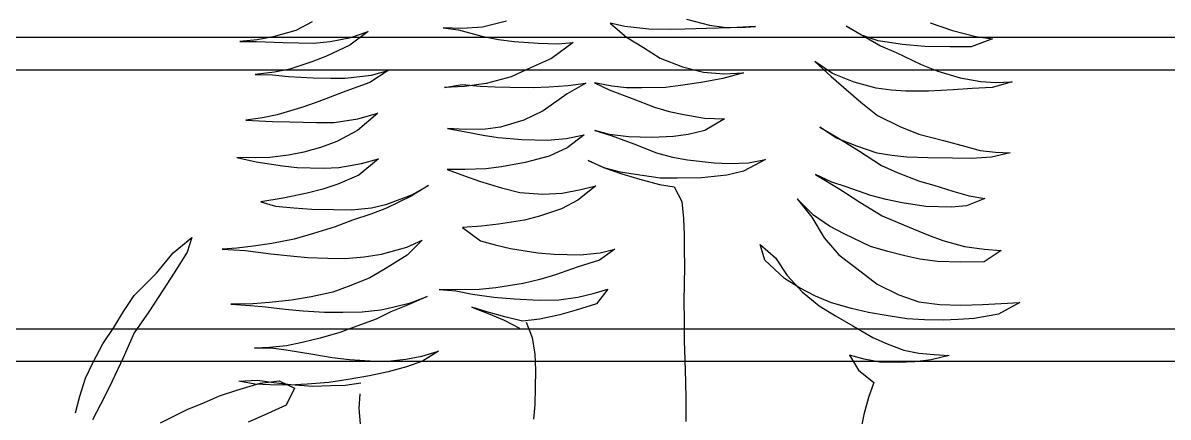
# Model space of a CAD drawing. Header units: metres. Extents: x -58 to 722, y -1100 to 345.
# Drawn here: x 31.6033 to 31.9576, y -17.2785 to -17.1567 of the extents above; entities that cross this region are included whole.
import ezdxf

# ---------------------------------------------------------------- set-up
doc = ezdxf.new("R2010")
doc.units = ezdxf.units.M
doc.header["$MEASUREMENT"] = 0
doc.layers.add('FSR_ARQ_005VEGETACION', color=64, linetype='Continuous')
doc.layers.add('FSR_ARQ_29PERFILES ACERO', color=143, linetype='Continuous')

# ---------------------------------------------------------------- blocks, each defined once
blk = doc.blocks.new('arbustos 01')
at = {"layer": 'FSR_ARQ_005VEGETACION', "color": 103}
for p, q in [((188.4729, -31.74544), (188.46528, -31.74805)), ((188.55668, -31.74418), (188.54882, -31.7462)), ((188.58288, -31.7455), (188.57732, -31.75036)), ((188.57787, -31.74664), (188.58288, -31.7455)), ((188.61861, -31.7449), (188.62677, -31.74694)), ((188.68532, -31.74507), (188.69097, -31.7481)), ((188.46528, -31.74805), (188.45718, -31.75008)), ((188.49079, -31.75165), (188.4965, -31.74966)), ((188.50184, -31.7466), (188.49496, -31.75052)), ((188.4965, -31.74966), (188.50184, -31.7466)), ((188.53807, -31.74706), (188.53292, -31.74666)), ((188.53292, -31.74666), (188.54154, -31.74714)), ((188.5438, -31.74687), (188.53807, -31.74706)), ((188.54154, -31.74714), (188.54979, -31.74738)), ((188.54882, -31.7462), (188.5438, -31.74687)), ((188.54979, -31.74738), (188.5572, -31.74764)), ((188.5572, -31.74764), (188.56234, -31.74769)), ((188.56234, -31.74769), (188.56963, -31.74759)), ((188.56963, -31.74759), (188.57787, -31.74664)), ((188.62677, -31.74694), (188.63382, -31.74732)), ((188.63503, -31.74778), (188.62705, -31.75004)), ((188.63382, -31.74732), (188.64028, -31.74711)), ((188.64028, -31.74711), (188.63503, -31.74778)), ((188.67212, -31.7505), (188.66612, -31.74843)), ((188.66612, -31.74843), (188.67239, -31.75313)), ((188.69097, -31.7481), (188.69877, -31.75026)), ((188.45718, -31.75008), (188.45145, -31.75087)), ((188.45145, -31.75087), (188.45878, -31.75364)), ((188.45878, -31.75364), (188.46608, -31.75366)), ((188.46608, -31.75366), (188.4748, -31.75354)), ((188.4748, -31.75354), (188.48244, -31.75284)), ((188.48244, -31.75284), (188.49079, -31.75165)), ((188.48998, -31.75334), (188.48463, -31.75556)), ((188.49496, -31.75052), (188.48998, -31.75334)), ((188.57732, -31.75036), (188.57151, -31.7539)), ((188.60078, -31.75267), (188.59564, -31.75214)), ((188.59564, -31.75214), (188.60312, -31.75766)), ((188.60771, -31.75245), (188.60078, -31.75267)), ((188.61595, -31.75186), (188.60771, -31.75245)), ((188.62132, -31.75119), (188.61595, -31.75186)), ((188.62705, -31.75004), (188.62132, -31.75119)), ((188.67919, -31.75184), (188.67212, -31.7505)), ((188.67239, -31.75313), (188.68045, -31.75685)), ((188.68494, -31.75236), (188.67919, -31.75184)), ((188.68996, -31.75229), (188.68494, -31.75236)), ((188.69533, -31.75222), (188.68996, -31.75229)), ((188.70465, -31.75186), (188.69533, -31.75222)), ((188.69877, -31.75026), (188.70429, -31.75126)), ((188.70429, -31.75126), (188.71027, -31.75178)), ((188.71027, -31.75178), (188.70465, -31.75186)), ((188.48463, -31.75556), (188.47596, -31.75974)), ((188.56571, -31.75757), (188.5581, -31.76054)), ((188.57151, -31.7539), (188.56571, -31.75757)), ((188.60312, -31.75766), (188.61034, -31.76091)), ((188.68045, -31.75685), (188.6855, -31.75881)), ((188.47596, -31.75974), (188.47025, -31.76197)), ((188.50648, -31.76279), (188.51253, -31.75865)), ((188.51253, -31.75865), (188.50698, -31.76386)), ((188.5581, -31.76054), (188.55083, -31.76231)), ((188.61034, -31.76091), (188.61696, -31.76392)), ((188.6855, -31.75881), (188.69307, -31.76134)), ((188.69307, -31.76134), (188.69834, -31.76234)), ((188.45548, -31.76552), (188.45046, -31.76595)), ((188.46263, -31.76435), (188.45548, -31.76552)), ((188.47025, -31.76197), (188.46263, -31.76435)), ((188.49899, -31.76577), (188.50648, -31.76279)), ((188.50698, -31.76386), (188.50178, -31.76836)), ((188.5439, -31.76288), (188.53708, -31.76262)), ((188.53708, -31.76262), (188.54416, -31.76455)), ((188.55083, -31.76231), (188.5439, -31.76288)), ((188.54416, -31.76455), (188.55159, -31.76589)), ((188.61696, -31.76392), (188.62559, -31.7662)), ((188.665, -31.76339), (188.65924, -31.7618)), ((188.65924, -31.7618), (188.66552, -31.76589)), ((188.67398, -31.76447), (188.665, -31.76339)), ((188.679, -31.7644), (188.67398, -31.76447)), ((188.68498, -31.76432), (188.679, -31.7644)), ((188.69346, -31.76384), (188.68498, -31.76432)), ((188.69895, -31.76329), (188.69346, -31.76384)), ((188.69834, -31.76234), (188.70493, -31.76321)), ((188.70493, -31.76321), (188.69895, -31.76329)), ((188.45046, -31.76595), (188.44472, -31.76567)), ((188.44472, -31.76567), (188.45156, -31.7676)), ((188.45156, -31.7676), (188.4585, -31.76799)), ((188.4585, -31.76799), (188.46496, -31.76838)), ((188.46496, -31.76838), (188.47345, -31.76886)), ((188.47345, -31.76886), (188.48134, -31.76887)), ((188.48134, -31.76887), (188.48636, -31.76857)), ((188.48636, -31.76857), (188.49149, -31.7679)), ((188.49149, -31.7679), (188.49899, -31.76577)), ((188.50178, -31.76836), (188.4967, -31.77261)), ((188.55159, -31.76589), (188.55878, -31.76699)), ((188.55878, -31.76699), (188.56393, -31.76763)), ((188.56393, -31.76763), (188.57206, -31.76776)), ((188.57206, -31.76776), (188.57732, -31.76769)), ((188.58331, -31.76845), (188.57534, -31.77142)), ((188.57732, -31.76769), (188.58233, -31.76714)), ((188.58233, -31.76714), (188.58829, -31.76599)), ((188.58829, -31.76599), (188.58331, -31.76845)), ((188.59739, -31.76694), (188.59128, -31.76619)), ((188.59128, -31.76619), (188.59767, -31.7698)), ((188.60397, -31.76745), (188.59739, -31.76694)), ((188.60935, -31.76761), (188.60397, -31.76745)), ((188.61736, -31.76751), (188.60935, -31.76761)), ((188.6225, -31.76744), (188.61736, -31.76751)), ((188.62764, -31.76713), (188.6225, -31.76744)), ((188.62559, -31.7662), (188.63302, -31.76729)), ((188.63385, -31.76656), (188.62764, -31.76713)), ((188.63302, -31.76729), (188.63984, -31.76768)), ((188.63984, -31.76768), (188.63385, -31.76656)), ((188.66552, -31.76589), (188.6738, -31.76889)), ((188.6738, -31.76889), (188.68306, -31.77247)), ((188.4967, -31.77261), (188.49102, -31.77723)), ((188.57534, -31.77142), (188.56773, -31.7744)), ((188.59767, -31.7698), (188.606, -31.77567)), ((188.68306, -31.77247), (188.68822, -31.77431)), ((188.49102, -31.77723), (188.4833, -31.78104)), ((188.5576, -31.77692), (188.55044, -31.7781)), ((188.56261, -31.7759), (188.5576, -31.77692)), ((188.56773, -31.7744), (188.56261, -31.7759)), ((188.606, -31.77567), (188.61261, -31.77881)), ((188.66963, -31.77839), (188.66279, -31.77645)), ((188.66279, -31.77645), (188.6698, -31.78233)), ((188.68822, -31.77431), (188.69735, -31.77706)), ((188.69735, -31.77706), (188.70238, -31.77807)), ((188.4833, -31.78104), (188.47676, -31.78364)), ((188.50511, -31.78505), (188.5108, -31.78126)), ((188.5108, -31.78126), (188.50558, -31.78432)), ((188.55044, -31.7781), (188.54364, -31.77843)), ((188.54364, -31.77843), (188.55038, -31.7824)), ((188.61261, -31.77881), (188.62066, -31.78121)), ((188.62066, -31.78121), (188.62581, -31.78197)), ((188.67777, -31.7796), (188.66963, -31.77839)), ((188.68387, -31.77963), (188.67777, -31.7796)), ((188.69307, -31.77939), (188.68387, -31.77963)), ((188.69905, -31.77931), (188.69307, -31.77939)), ((188.70813, -31.77882), (188.69905, -31.77931)), ((188.70238, -31.77807), (188.70813, -31.77882)), ((188.47676, -31.78364), (188.46831, -31.78579)), ((188.50558, -31.78432), (188.49752, -31.78922)), ((188.4981, -31.78777), (188.50511, -31.78505)), ((188.55038, -31.7824), (188.55614, -31.78376)), ((188.55614, -31.78376), (188.56117, -31.78441)), ((188.56117, -31.78441), (188.56859, -31.78478)), ((188.56859, -31.78478), (188.57659, -31.78456)), ((188.58256, -31.78412), (188.57483, -31.78697)), ((188.57659, -31.78456), (188.58316, -31.78375)), ((188.58816, -31.78237), (188.58256, -31.78412)), ((188.58316, -31.78375), (188.58816, -31.78237)), ((188.598, -31.7851), (188.59188, -31.78387)), ((188.59188, -31.78387), (188.59768, -31.78833)), ((188.60446, -31.78573), (188.598, -31.7851)), ((188.62142, -31.78478), (188.6133, -31.78549)), ((188.62655, -31.784), (188.62142, -31.78478)), ((188.62581, -31.78197), (188.63274, -31.782)), ((188.63311, -31.78271), (188.62655, -31.784)), ((188.63274, -31.782), (188.63883, -31.78168)), ((188.63883, -31.78168), (188.63311, -31.78271)), ((188.6698, -31.78233), (188.67691, -31.78618)), ((188.45568, -31.78919), (188.45043, -31.78985)), ((188.46068, -31.78792), (188.45568, -31.78919)), ((188.46831, -31.78579), (188.46068, -31.78792)), ((188.49108, -31.79014), (188.4981, -31.78777)), ((188.57483, -31.78697), (188.56698, -31.79007)), ((188.59768, -31.78833), (188.60394, -31.79124)), ((188.6133, -31.78549), (188.60446, -31.78573)), ((188.67691, -31.78618), (188.68255, -31.78826)), ((188.68255, -31.78826), (188.68819, -31.78985)), ((188.45043, -31.78985), (188.44541, -31.79004)), ((188.44541, -31.79004), (188.45189, -31.79151)), ((188.45189, -31.79151), (188.45871, -31.79201)), ((188.45871, -31.79201), (188.46528, -31.79192)), ((188.46528, -31.79192), (188.47377, -31.79181)), ((188.47377, -31.79181), (188.48094, -31.79159)), ((188.48094, -31.79159), (188.48607, -31.79092)), ((188.48607, -31.79092), (188.49108, -31.79014)), ((188.49752, -31.78922), (188.4897, -31.79434)), ((188.53535, -31.79348), (188.52948, -31.79237)), ((188.52948, -31.79237), (188.53706, -31.79633)), ((188.55638, -31.79248), (188.54719, -31.79344)), ((188.56151, -31.79157), (188.55638, -31.79248)), ((188.56698, -31.79007), (188.56151, -31.79157)), ((188.59045, -31.79273), (188.58487, -31.7952)), ((188.5851, -31.7952), (188.59045, -31.79273)), ((188.60394, -31.79124), (188.6121, -31.7934)), ((188.6684, -31.79371), (188.66252, -31.79211)), ((188.66252, -31.79211), (188.6693, -31.79776)), ((188.68819, -31.78985), (188.69347, -31.79086)), ((188.69347, -31.79086), (188.69993, -31.79161)), ((188.70462, -31.7931), (188.69555, -31.79454)), ((188.69993, -31.79161), (188.70496, -31.79178)), ((188.71129, -31.79169), (188.70462, -31.7931)), ((188.70496, -31.79178), (188.71129, -31.79169)), ((188.48423, -31.79681), (188.47662, -31.79978)), ((188.4897, -31.79434), (188.48423, -31.79681)), ((188.54193, -31.79375), (188.53535, -31.79348)), ((188.53706, -31.79633), (188.54282, -31.79769)), ((188.54719, -31.79344), (188.54193, -31.79375)), ((188.57426, -31.7975), (188.57939, -31.79671)), ((188.58487, -31.7952), (188.57892, -31.79731)), ((188.57939, -31.79671), (188.5851, -31.7952)), ((188.6121, -31.7934), (188.62024, -31.79484)), ((188.62024, -31.79484), (188.62563, -31.79548)), ((188.62563, -31.79548), (188.63293, -31.79574)), ((188.63293, -31.79574), (188.63891, -31.79578)), ((188.63891, -31.79578), (188.63296, -31.7979)), ((188.67619, -31.79504), (188.6684, -31.79371)), ((188.68146, -31.79532), (188.67619, -31.79504)), ((188.69054, -31.79508), (188.68146, -31.79532)), ((188.69555, -31.79454), (188.69054, -31.79508)), ((188.47662, -31.79978), (188.47162, -31.80116)), ((188.50175, -31.80171), (188.50675, -31.80009)), ((188.51234, -31.7975), (188.50392, -31.80252)), ((188.50675, -31.80009), (188.51234, -31.7975)), ((188.54282, -31.79769), (188.55156, -31.79864)), ((188.55156, -31.79864), (188.55993, -31.79877)), ((188.55993, -31.79877), (188.56579, -31.79869)), ((188.56594, -31.80096), (188.56093, -31.80174)), ((188.56579, -31.79869), (188.57426, -31.7975)), ((188.57272, -31.79907), (188.56594, -31.80096)), ((188.57892, -31.79731), (188.57272, -31.79907)), ((188.62784, -31.79976), (188.62022, -31.80201)), ((188.63296, -31.7979), (188.62784, -31.79976)), ((188.6693, -31.79776), (188.67651, -31.80077)), ((188.67651, -31.80077), (188.68167, -31.80249)), ((188.45948, -31.80479), (188.45411, -31.8057)), ((188.46507, -31.80316), (188.45948, -31.80479)), ((188.47162, -31.80116), (188.46507, -31.80316)), ((188.48807, -31.80608), (188.49331, -31.80469)), ((188.49331, -31.80469), (188.50175, -31.80171)), ((188.50392, -31.80252), (188.49704, -31.80703)), ((188.56093, -31.80174), (188.55825, -31.8068)), ((188.59298, -31.80262), (188.58782, -31.80138)), ((188.58782, -31.80138), (188.59398, -31.80631)), ((188.59945, -31.80385), (188.59298, -31.80262)), ((188.60603, -31.80424), (188.59945, -31.80385)), ((188.61403, -31.80365), (188.60603, -31.80424)), ((188.62022, -31.80201), (188.61403, -31.80365)), ((188.6511, -31.80446), (188.64532, -31.80131)), ((188.64532, -31.80131), (188.65134, -31.80494)), ((188.65975, -31.80769), (188.6511, -31.80446)), ((188.65134, -31.80494), (188.65977, -31.80901)), ((188.68167, -31.80249), (188.68707, -31.80386)), ((188.68707, -31.80386), (188.69534, -31.80566)), ((188.45411, -31.8057), (188.46048, -31.80825)), ((188.46048, -31.80825), (188.46563, -31.80866)), ((188.46563, -31.80866), (188.47435, -31.80842)), ((188.47435, -31.80842), (188.48258, -31.80723)), ((188.48258, -31.80723), (188.48807, -31.80608)), ((188.49704, -31.80703), (188.48946, -31.81168)), ((188.513, -31.81148), (188.51866, -31.80578)), ((188.51866, -31.80578), (188.51361, -31.81207)), ((188.55825, -31.8068), (188.55769, -31.81261)), ((188.59398, -31.80631), (188.59964, -31.80923)), ((188.66502, -31.80894), (188.65975, -31.80769)), ((188.69801, -31.80837), (188.69168, -31.80893)), ((188.69534, -31.80566), (188.70301, -31.80687)), ((188.70301, -31.80687), (188.69801, -31.80837)), ((188.48946, -31.81168), (188.48209, -31.81477)), ((188.50756, -31.81526), (188.513, -31.81148)), ((188.51361, -31.81207), (188.5094, -31.81918)), ((188.55769, -31.81261), (188.55752, -31.81819)), ((188.59964, -31.80923), (188.6072, -31.81175)), ((188.6072, -31.81175), (188.61236, -31.81312)), ((188.65977, -31.80901), (188.66517, -31.81109)), ((188.67185, -31.80956), (188.66502, -31.80894)), ((188.66517, -31.81109), (188.67154, -31.81315)), ((188.67806, -31.80948), (188.67185, -31.80956)), ((188.68547, -31.80938), (188.67806, -31.80948)), ((188.69168, -31.80893), (188.68547, -31.80938)), ((188.48209, -31.81477), (188.47353, -31.81835)), ((188.50245, -31.81784), (188.50756, -31.81526)), ((188.61236, -31.81312), (188.62135, -31.81455)), ((188.62135, -31.81455), (188.6271, -31.81519)), ((188.6271, -31.81519), (188.63368, -31.8157)), ((188.63368, -31.8157), (188.62752, -31.8202)), ((188.67154, -31.81315), (188.67743, -31.81546)), ((188.67743, -31.81546), (188.68487, -31.81775)), ((188.46853, -31.82009), (188.46115, -31.82222)), ((188.47353, -31.81835), (188.46853, -31.82009)), ((188.49342, -31.82214), (188.50245, -31.81784)), ((188.5094, -31.81918), (188.50434, -31.8251)), ((188.55752, -31.81819), (188.55746, -31.82327)), ((188.62752, -31.8202), (188.6224, -31.82159)), ((188.65277, -31.82237), (188.6476, -31.82005)), ((188.6476, -31.82005), (188.65269, -31.82512)), ((188.68487, -31.81775), (188.69159, -31.81969)), ((188.69159, -31.81969), (188.69926, -31.82114)), ((188.73313, -31.82432), (188.72673, -31.81914)), ((188.72673, -31.81914), (188.72835, -31.82414)), ((188.45435, -31.82315), (188.4485, -31.82359)), ((188.4485, -31.82359), (188.45441, -31.82746)), ((188.46115, -31.82222), (188.45435, -31.82315)), ((188.48163, -31.82541), (188.48747, -31.8239)), ((188.48747, -31.8239), (188.49342, -31.82214)), ((188.53131, -31.82151), (188.52611, -31.82612)), ((188.52971, -31.82691), (188.53131, -31.82151)), ((188.55746, -31.82327), (188.55742, -31.8291)), ((188.58634, -31.82435), (188.5813, -31.8231)), ((188.5813, -31.8231), (188.58661, -31.82686)), ((188.59328, -31.82509), (188.58634, -31.82435)), ((188.60774, -31.82442), (188.60212, -31.82485)), ((188.61716, -31.82286), (188.60774, -31.82442)), ((188.6224, -31.82159), (188.61716, -31.82286)), ((188.66153, -31.82488), (188.65277, -31.82237)), ((188.69926, -31.82114), (188.70549, -31.82213)), ((188.45441, -31.82746), (188.46254, -31.82758)), ((188.46254, -31.82758), (188.47042, -31.82736)), ((188.47042, -31.82736), (188.47651, -31.82656)), ((188.47651, -31.82656), (188.48163, -31.82541)), ((188.50434, -31.8251), (188.49807, -31.82973)), ((188.52611, -31.82612), (188.52213, -31.83215)), ((188.52298, -31.83322), (188.52971, -31.82691)), ((188.58661, -31.82686), (188.59393, -31.82915)), ((188.60212, -31.82485), (188.59328, -31.82509)), ((188.65269, -31.82512), (188.66029, -31.8298)), ((188.49807, -31.82973), (188.49109, -31.83509)), ((188.52213, -31.83215), (188.51695, -31.83772)), ((188.55742, -31.8291), (188.5575, -31.83517)), ((188.59393, -31.82915), (188.60174, -31.83191)), ((188.60174, -31.83191), (188.60714, -31.83351)), ((188.49109, -31.83509), (188.48373, -31.83877)), ((188.5123, -31.83922), (188.51788, -31.8364)), ((188.51788, -31.8364), (188.52298, -31.83322)), ((188.5575, -31.83517), (188.55758, -31.84099)), ((188.60714, -31.83351), (188.61278, -31.83487)), ((188.61278, -31.83487), (188.62224, -31.83641)), ((188.62224, -31.83641), (188.62799, -31.83693)), ((188.48373, -31.83877), (188.47683, -31.84114)), ((188.50684, -31.84157), (188.5123, -31.83922)), ((188.51695, -31.83772), (188.51103, -31.84259)), ((188.5888, -31.8383), (188.58376, -31.83682)), ((188.58376, -31.83682), (188.58765, -31.8419)), ((188.59407, -31.83955), (188.5888, -31.8383)), ((188.60054, -31.84053), (188.59407, -31.83955)), ((188.61596, -31.8402), (188.60736, -31.84056)), ((188.62288, -31.83963), (188.61596, -31.8402)), ((188.63028, -31.83858), (188.62288, -31.83963)), ((188.62799, -31.83693), (188.636, -31.83706)), ((188.636, -31.83742), (188.63028, -31.83858)), ((188.636, -31.83706), (188.64174, -31.83699)), ((188.64174, -31.83699), (188.636, -31.83742)), ((188.6516, -31.84151), (188.64583, -31.83932)), ((188.64583, -31.83932), (188.65317, -31.84257)), ((188.4485, -31.84176), (188.44204, -31.84137)), ((188.44204, -31.84137), (188.44939, -31.84545)), ((188.45496, -31.84215), (188.4485, -31.84176)), ((188.46238, -31.84229), (188.45496, -31.84215)), ((188.46955, -31.84207), (188.46238, -31.84229)), ((188.47683, -31.84114), (188.46955, -31.84207)), ((188.49409, -31.84485), (188.49993, -31.84345)), ((188.49993, -31.84345), (188.50684, -31.84157)), ((188.51103, -31.84259), (188.50546, -31.84601)), ((188.55758, -31.84099), (188.55754, -31.84732)), ((188.58765, -31.8419), (188.59461, -31.84408)), ((188.59461, -31.84408), (188.60025, -31.84568)), ((188.60736, -31.84056), (188.60054, -31.84053)), ((188.63046, -31.843), (188.62487, -31.84522)), ((188.62534, -31.84462), (188.63046, -31.843)), ((188.65676, -31.84276), (188.6516, -31.84151)), ((188.65317, -31.84257), (188.65834, -31.84465)), ((188.66179, -31.84389), (188.65676, -31.84276)), ((188.44939, -31.84545), (188.45778, -31.8469)), ((188.45778, -31.8469), (188.46328, -31.8473)), ((188.46328, -31.8473), (188.46843, -31.84747)), ((188.46843, -31.84747), (188.47488, -31.84738)), ((188.47488, -31.84738), (188.48097, -31.84706)), ((188.48097, -31.84706), (188.48741, -31.84601)), ((188.48741, -31.84601), (188.49409, -31.84485)), ((188.60025, -31.84568), (188.60709, -31.84714)), ((188.60709, -31.84714), (188.61307, -31.84777)), ((188.61307, -31.84777), (188.61915, -31.84638)), ((188.61915, -31.84638), (188.62534, -31.84462)), ((188.62487, -31.84522), (188.6194, -31.84745))]:
    blk.add_line(p, q, dxfattribs=at)
at = {"layer": 'FSR_ARQ_005VEGETACION', "color": 104}
for p, q in [((188.70826, -31.82353), (188.69955, -31.82472)), ((188.70549, -31.82213), (188.71123, -31.82277)), ((188.71626, -31.82306), (188.70826, -31.82353)), ((188.71123, -31.82277), (188.71626, -31.82306)), ((188.72835, -31.82414), (188.73275, -31.83126)), ((188.73884, -31.83129), (188.73313, -31.82432)), ((188.66752, -31.82576), (188.66153, -31.82488)), ((188.67399, -31.82627), (188.66752, -31.82576)), ((188.67996, -31.82619), (188.67399, -31.82627)), ((188.68701, -31.82597), (188.67996, -31.82619)), ((188.69286, -31.82541), (188.68701, -31.82597)), ((188.69955, -31.82472), (188.69286, -31.82541)), ((188.66029, -31.8298), (188.66559, -31.83296)), ((188.73275, -31.83126), (188.73653, -31.83706)), ((188.7466, -31.83896), (188.73884, -31.83129)), ((188.66559, -31.83296), (188.67208, -31.83562)), ((188.67208, -31.83562), (188.67821, -31.83781)), ((188.67821, -31.83781), (188.68576, -31.8395)), ((188.68576, -31.8395), (188.69247, -31.8406)), ((188.73653, -31.83706), (188.74154, -31.84464)), ((188.75026, -31.84453), (188.7466, -31.83896)), ((188.66814, -31.84464), (188.66179, -31.84389)), ((188.68846, -31.84424), (188.68117, -31.8447)), ((188.69466, -31.84368), (188.68846, -31.84424)), ((188.69247, -31.8406), (188.70001, -31.84145)), ((188.70135, -31.84287), (188.69466, -31.84368)), ((188.70001, -31.84145), (188.70576, -31.84185)), ((188.7066, -31.84244), (188.70135, -31.84287)), ((188.70576, -31.84185), (188.71329, -31.84199)), ((188.71329, -31.84199), (188.7066, -31.84244)), ((188.50546, -31.84601), (188.49953, -31.84944)), ((188.55754, -31.84732), (188.55752, -31.85451)), ((188.61179, -31.84819), (188.60968, -31.85337)), ((188.6194, -31.84745), (188.61406, -31.85027)), ((188.65834, -31.84465), (188.66339, -31.84709)), ((188.66339, -31.84709), (188.67, -31.84951)), ((188.67483, -31.84478), (188.66814, -31.84464)), ((188.68117, -31.8447), (188.67483, -31.84478)), ((188.74154, -31.84464), (188.74654, -31.85187)), ((188.75356, -31.84998), (188.75026, -31.84453)), ((188.49953, -31.84944), (188.49265, -31.85347)), ((188.67, -31.84951), (188.67589, -31.8517)), ((188.67589, -31.8517), (188.68261, -31.85364)), ((188.74654, -31.85187), (188.75036, -31.86042)), ((188.75734, -31.85555), (188.75356, -31.84998)), ((188.48766, -31.85557), (188.48195, -31.8578)), ((188.49265, -31.85347), (188.48766, -31.85557)), ((188.55752, -31.85451), (188.55723, -31.86108)), ((188.60968, -31.85337), (188.6088, -31.85912)), ((188.68261, -31.85364), (188.68884, -31.85511)), ((188.68884, -31.85511), (188.69424, -31.85624)), ((188.76066, -31.86184), (188.75734, -31.85555)), ((188.47157, -31.85926), (188.46644, -31.85957)), ((188.46644, -31.85957), (188.47255, -31.86104)), ((188.47683, -31.85883), (188.47157, -31.85926)), ((188.48195, -31.8578), (188.47683, -31.85883)), ((188.49562, -31.86085), (188.50063, -31.85946)), ((188.50063, -31.85946), (188.49759, -31.86464)), ((188.6088, -31.85912), (188.60864, -31.86462)), ((188.64766, -31.85986), (188.6419, -31.85814)), ((188.6419, -31.85814), (188.64745, -31.86153)), ((188.65318, -31.86086), (188.64766, -31.85986)), ((188.68519, -31.85911), (188.67851, -31.86027)), ((188.69426, -31.85767), (188.68519, -31.85911)), ((188.69424, -31.85624), (188.69998, -31.85688)), ((188.69939, -31.857), (188.69426, -31.85767)), ((188.70513, -31.85704), (188.69939, -31.857)), ((188.69998, -31.85688), (188.70513, -31.85704)), ((188.47255, -31.86104), (188.47818, -31.8618)), ((188.47818, -31.8618), (188.48392, -31.86196)), ((188.48392, -31.86196), (188.49026, -31.86187)), ((188.49026, -31.86187), (188.49562, -31.86085)), ((188.55723, -31.86108), (188.55697, -31.86865)), ((188.64745, -31.86153), (188.65297, -31.86349)), ((188.65297, -31.86349), (188.65921, -31.8652)), ((188.6594, -31.86149), (188.65318, -31.86086)), ((188.66538, -31.86141), (188.6594, -31.86149)), ((188.67254, -31.86095), (188.66538, -31.86141)), ((188.67851, -31.86027), (188.67254, -31.86095)), ((188.75036, -31.86042), (188.75417, -31.86838)), ((188.76324, -31.86742), (188.76066, -31.86184)), ((188.49759, -31.86464), (188.49227, -31.8689)), ((188.60864, -31.86462), (188.60872, -31.87071)), ((188.65921, -31.8652), (188.66569, -31.86655)), ((188.66569, -31.86655), (188.673, -31.86788)), ((188.673, -31.86788), (188.67958, -31.86887)), ((188.76524, -31.87361), (188.76324, -31.86742)), ((188.49227, -31.8689), (188.49413, -31.87406)), ((188.55697, -31.86865), (188.55692, -31.8746)), ((188.60872, -31.87071), (188.6088, -31.87645)), ((188.67398, -31.86978), (188.66859, -31.86902)), ((188.679, -31.86995), (188.67398, -31.86978)), ((188.6851, -31.87011), (188.679, -31.86995)), ((188.67958, -31.86887), (188.68712, -31.86948)), ((188.69274, -31.86953), (188.6851, -31.87011)), ((188.68712, -31.86948), (188.69311, -31.86976)), ((188.69667, -31.86832), (188.69145, -31.87079)), ((188.69145, -31.87079), (188.69427, -31.87661)), ((188.69859, -31.86885), (188.69274, -31.86953)), ((188.69311, -31.86976), (188.6998, -31.86967)), ((188.70326, -31.86907), (188.69667, -31.86832)), ((188.7042, -31.86805), (188.69859, -31.86885)), ((188.6998, -31.86967), (188.70506, -31.86948)), ((188.7113, -31.87147), (188.70326, -31.86907)), ((188.71054, -31.86845), (188.7042, -31.86805)), ((188.70506, -31.86948), (188.71054, -31.86845)), ((188.71718, -31.87343), (188.7113, -31.87147)), ((188.75417, -31.86838), (188.75675, -31.87373)), ((188.49413, -31.87406), (188.49576, -31.8799)), ((188.55692, -31.8746), (188.5569, -31.88228)), ((188.66901, -31.8727), (188.66931, -31.87778)), ((188.72235, -31.87575), (188.71718, -31.87343)), ((188.72836, -31.87817), (188.72235, -31.87575)), ((188.75675, -31.87373), (188.76093, -31.88168)), ((188.76675, -31.87933), (188.76524, -31.87361)), ((188.6088, -31.87645), (188.60923, -31.88147)), ((188.66931, -31.87778), (188.6689, -31.88305)), ((188.69427, -31.87661), (188.70185, -31.88009)), ((188.73751, -31.88271), (188.72836, -31.87817)), ((188.49576, -31.8799), (188.49679, -31.88503)), ((188.70185, -31.88009), (188.70738, -31.88252))]:
    blk.add_line(p, q, dxfattribs=at)

msp = doc.modelspace()

# ---------------------------------------------------------------- linework, layer by layer
at = {"layer": 'FSR_ARQ_29PERFILES ACERO', "ltscale": 0.005}
for points in [[(26.94906, -17.16116), (32.19906, -17.16116)], [(26.94906, -17.17116), (32.19906, -17.17116)], [(26.94906, -17.25116), (32.19906, -17.25116)], [(26.94906, -17.26116), (32.19906, -17.26116)]]:
    msp.add_lwpolyline(points, dxfattribs=at)

# ---------------------------------------------------------------- block references
at = {"layer": 'FSR_ARQ_005VEGETACION', "xscale": -0.9, "yscale": 0.9, "zscale": 0.9}
msp.add_blockref('arbustos 01', (201.50958, 11.4142), dxfattribs=at)

doc.saveas('drawing.dxf')
